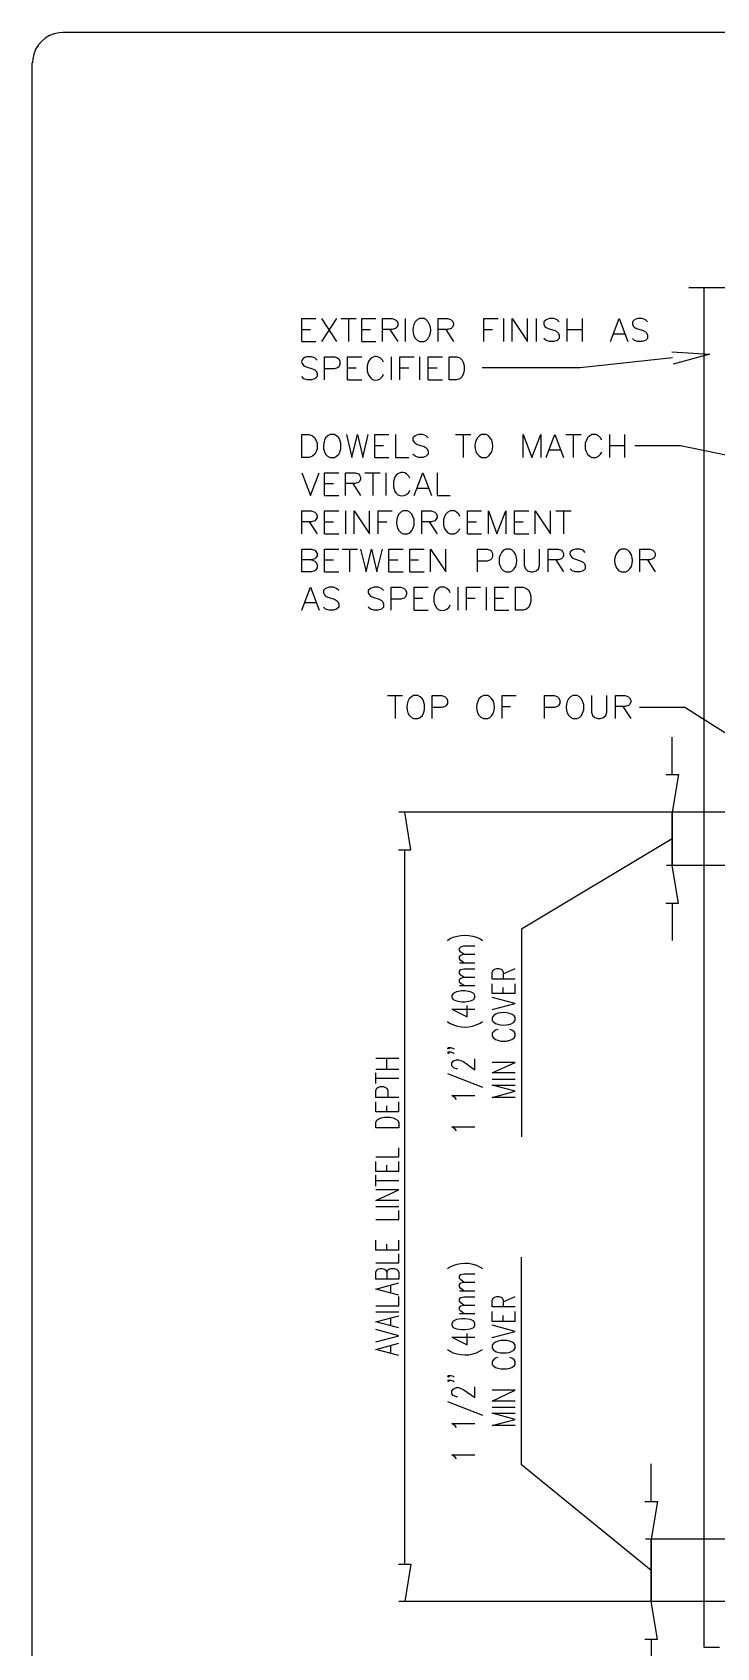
# Model space of a CAD drawing. Header units: millimetres. Extents: x 14 to 201, y 16 to 268.
# Drawn here: x 13.8 to 85, y 99.8 to 267.7 of the extents above; entities that cross this region are included whole.
import ezdxf

# ---------------------------------------------------------------- set-up
doc = ezdxf.new("R2010")
doc.units = ezdxf.units.MM
doc.layers.get('0').update_dxf_attribs({"linetype": 'CONTINUOUS'})

msp = doc.modelspace()

# ---------------------------------------------------------------- linework, layer by layer
at = {"color": 0}
for p, q in [((17.0174, 267.695), (16.6164, 267.674)), ((17.0174, 267.716), (198.121, 267.716)), ((13.8424, 55.4136), (13.8424, 264.541)), ((13.8851, 264.943), (13.8644, 264.541)), ((82.0843, 241.194), (99.949, 241.194)), ((83.6718, 99.8432), (83.6718, 241.194)), ((41.8469, 235.563), (41.8469, 237.956)), ((41.8469, 237.956), (43.3077, 237.956)), ((41.8469, 236.813), (42.7359, 236.813)), ((43.8781, 237.956), (45.4656, 235.563)), ((45.4656, 237.956), (43.8781, 235.563)), ((45.9109, 237.956), (47.4984, 237.956)), ((46.7155, 237.956), (46.7155, 235.563)), ((48.0702, 235.563), (48.0702, 237.956)), ((48.0702, 237.956), (49.5515, 237.956)), ((48.0702, 236.813), (48.9797, 236.813)), ((50.2281, 235.563), (50.2281, 237.956)), ((50.2281, 237.956), (51.2452, 237.956)), ((51.2452, 236.813), (50.2281, 236.813)), ((51.0124, 236.813), (51.8156, 235.563)), ((51.2452, 237.956), (51.5828, 237.829)), ((51.5828, 236.94), (51.2452, 236.813)), ((51.5828, 237.829), (51.7095, 237.722)), ((51.7095, 237.046), (51.5828, 236.94)), ((51.7095, 237.722), (51.8156, 237.49)), ((51.8156, 237.279), (51.7095, 237.046)), ((51.8156, 237.49), (51.8156, 237.279)), ((52.5999, 237.956), (52.5999, 235.563)), ((53.8484, 237.829), (53.636, 237.617)), ((54.0812, 237.956), (53.8484, 237.829)), ((54.5469, 237.956), (54.0812, 237.956)), ((54.7578, 237.829), (54.5469, 237.956)), ((56.0077, 235.563), (56.0077, 237.956)), ((56.0077, 237.956), (57.0234, 237.956)), ((57.0234, 236.813), (56.0077, 236.813)), ((56.811, 236.813), (57.5952, 235.563)), ((57.0234, 237.956), (57.3624, 237.829)), ((57.3624, 236.94), (57.0234, 236.813)), ((57.3624, 237.829), (57.489, 237.722)), ((57.489, 237.046), (57.3624, 236.94)), ((57.489, 237.722), (57.5952, 237.49)), ((57.5952, 237.279), (57.489, 237.046)), ((57.5952, 237.49), (57.5952, 237.279)), ((60.7702, 235.563), (60.7702, 237.956)), ((60.7702, 237.956), (62.2515, 237.956)), ((60.7702, 236.813), (61.6797, 236.813)), ((62.822, 237.956), (62.822, 235.563)), ((63.7124, 235.563), (63.7124, 237.956)), ((63.7124, 237.956), (65.2999, 235.563)), ((65.2999, 235.563), (65.2999, 237.956)), ((66.2093, 237.956), (66.2093, 235.563)), ((67.2469, 237.829), (67.014, 237.617)), ((67.014, 237.617), (67.014, 237.383)), ((67.014, 237.383), (67.1202, 237.151)), ((67.1202, 237.151), (67.2469, 237.046)), ((67.5845, 237.956), (67.2469, 237.829)), ((67.2469, 237.046), (67.4578, 236.94)), ((67.4578, 236.94), (68.1359, 236.707)), ((68.0297, 237.956), (67.5845, 237.956)), ((68.3687, 237.829), (68.0297, 237.956)), ((68.6015, 237.617), (68.3687, 237.829)), ((69.3843, 237.956), (69.3843, 235.563)), ((69.3843, 236.813), (70.9718, 236.813)), ((70.9718, 237.956), (70.9718, 235.563)), ((73.9345, 235.563), (74.8249, 237.956)), ((74.8249, 237.956), (75.7343, 235.563)), ((76.4124, 237.829), (76.2, 237.617)), ((76.2, 237.617), (76.2, 237.383)), ((76.2, 237.383), (76.3062, 237.151)), ((76.3062, 237.151), (76.4124, 237.046)), ((76.75, 237.956), (76.4124, 237.829)), ((76.4124, 237.046), (76.6452, 236.94)), ((76.6452, 236.94), (77.3218, 236.707)), ((77.2156, 237.956), (76.75, 237.956)), ((77.5547, 237.829), (77.2156, 237.956)), ((77.7875, 237.617), (77.5547, 237.829)), ((41.8469, 235.563), (43.3077, 235.563)), ((48.0702, 235.563), (49.5515, 235.563)), ((54.0812, 235.563), (54.5469, 235.563)), ((54.5469, 235.563), (54.7578, 235.692)), ((67.2469, 235.692), (67.014, 235.902)), ((67.5845, 235.563), (67.2469, 235.692)), ((68.0297, 235.563), (67.5845, 235.563)), ((68.3687, 235.692), (68.0297, 235.563)), ((68.1359, 236.707), (68.3687, 236.601)), ((68.3687, 236.601), (68.4749, 236.474)), ((68.6015, 235.902), (68.3687, 235.692)), ((68.4749, 236.474), (68.6015, 236.241)), ((68.6015, 236.241), (68.6015, 235.902)), ((74.2735, 236.368), (75.3953, 236.368)), ((76.4124, 235.692), (76.2, 235.902)), ((76.75, 235.563), (76.4124, 235.692)), ((77.2156, 235.563), (76.75, 235.563)), ((77.5547, 235.692), (77.2156, 235.563)), ((77.3218, 236.707), (77.5547, 236.601)), ((77.5547, 236.601), (77.6609, 236.474)), ((77.7875, 235.902), (77.5547, 235.692)), ((77.6609, 236.474), (77.7875, 236.241)), ((77.7875, 236.241), (77.7875, 235.902)), ((43.2015, 233.871), (42.8625, 233.976)), ((43.4344, 233.638), (43.2015, 233.871)), ((44.2172, 231.606), (44.2172, 233.976)), ((44.2172, 233.976), (45.2328, 233.976)), ((45.2328, 233.976), (45.5718, 233.871)), ((45.5718, 233.871), (45.6985, 233.765)), ((45.6985, 233.765), (45.8047, 233.532)), ((45.8047, 233.532), (45.8047, 233.193)), ((46.6094, 231.606), (46.6094, 233.976)), ((46.6094, 233.976), (48.0702, 233.976)), ((48.7468, 233.426), (48.6406, 233.066)), ((50.2281, 233.638), (49.9953, 233.871)), ((50.3343, 233.426), (50.2281, 233.638)), ((51.139, 233.976), (51.139, 231.606)), ((52.0485, 231.606), (52.0485, 233.976)), ((52.0485, 233.976), (53.5093, 233.976)), ((54.0812, 233.976), (54.0812, 231.606)), ((54.9906, 231.606), (54.9906, 233.976)), ((54.9906, 233.976), (56.472, 233.976)), ((57.15, 231.606), (57.15, 233.976)), ((57.15, 233.976), (57.9328, 233.976)), ((57.9328, 233.976), (58.2718, 233.871)), ((58.2718, 233.871), (58.5047, 233.638)), ((58.5047, 233.638), (58.6109, 233.426)), ((58.6109, 233.426), (58.7375, 233.066)), ((80.3698, 233.871), (70.7595, 232.854)), ((80.3067, 234.505), (84.2437, 234.272)), ((84.2437, 234.272), (80.4333, 233.214)), ((42.0578, 231.712), (41.8469, 231.944)), ((42.0578, 233.066), (42.2906, 232.96)), ((42.3968, 231.606), (42.0578, 231.712)), ((42.2906, 232.96), (42.9687, 232.727)), ((43.2015, 231.712), (42.8625, 231.606)), ((42.9687, 232.727), (43.2015, 232.621)), ((43.2015, 232.621), (43.3077, 232.517)), ((43.4344, 231.944), (43.2015, 231.712)), ((43.3077, 232.517), (43.4344, 232.283)), ((43.4344, 232.283), (43.4344, 231.944)), ((45.2328, 232.727), (44.2172, 232.727)), ((45.5718, 232.854), (45.2328, 232.727)), ((45.6985, 232.96), (45.5718, 232.854)), ((45.8047, 233.193), (45.6985, 232.96)), ((46.6094, 232.854), (47.4984, 232.854)), ((48.6406, 233.066), (48.6406, 232.517)), ((49.9953, 231.712), (50.2281, 231.944)), ((50.2281, 231.944), (50.3343, 232.178)), ((52.0485, 232.854), (52.9594, 232.854)), ((54.9906, 232.854), (55.9015, 232.854)), ((58.2718, 231.712), (57.9328, 231.606)), ((58.5047, 231.944), (58.2718, 231.712)), ((58.6109, 232.178), (58.5047, 231.944)), ((58.7375, 232.517), (58.6109, 232.178)), ((58.7375, 233.066), (58.7375, 232.517)), ((70.7595, 232.854), (60.6005, 232.854)), ((42.8625, 231.606), (42.3968, 231.606)), ((46.6094, 231.606), (48.0702, 231.606)), ((54.9906, 231.606), (56.472, 231.606)), ((57.9328, 231.606), (57.15, 231.606)), ((41.8469, 223.521), (41.8469, 225.911)), ((41.8469, 225.911), (42.6297, 225.911)), ((42.6297, 225.911), (42.9687, 225.785)), ((42.9687, 225.785), (43.2015, 225.574)), ((43.2015, 225.574), (43.3077, 225.341)), ((43.3077, 225.341), (43.4344, 225.002)), ((43.4344, 225.002), (43.4344, 224.43)), ((44.5562, 225.785), (44.3234, 225.574)), ((44.789, 225.911), (44.5562, 225.785)), ((45.2328, 225.911), (44.789, 225.911)), ((45.4656, 225.785), (45.2328, 225.911)), ((45.6985, 225.574), (45.4656, 225.785)), ((45.8047, 225.341), (45.6985, 225.574)), ((45.9109, 225.002), (45.8047, 225.341)), ((45.9109, 224.43), (45.9109, 225.002)), ((46.4827, 225.911), (47.0531, 223.521)), ((47.0531, 223.521), (47.625, 225.911)), ((47.625, 225.911), (48.1969, 223.521)), ((48.1969, 223.521), (48.7468, 225.911)), ((49.4249, 223.521), (49.4249, 225.911)), ((49.4249, 225.911), (50.9062, 225.911)), ((51.5828, 225.911), (51.5828, 223.521)), ((53.636, 225.785), (53.4031, 225.574)), ((53.4031, 225.574), (53.4031, 225.341)), ((53.4031, 225.341), (53.5093, 225.108)), ((53.5093, 225.108), (53.636, 225.002)), ((53.975, 225.911), (53.636, 225.785)), ((53.636, 225.002), (53.8484, 224.875)), ((54.4202, 225.911), (53.975, 225.911)), ((54.7578, 225.785), (54.4202, 225.911)), ((54.9906, 225.574), (54.7578, 225.785)), ((57.828, 225.911), (59.4155, 225.911)), ((58.6109, 225.911), (58.6109, 223.521)), ((60.325, 225.785), (60.0922, 225.574)), ((60.5374, 225.911), (60.325, 225.785)), ((61.003, 225.911), (60.5374, 225.911)), ((61.2345, 225.785), (61.003, 225.911)), ((64.8547, 223.521), (64.8547, 225.911)), ((64.8547, 225.911), (65.7655, 223.521)), ((65.7655, 223.521), (66.675, 225.911)), ((66.675, 225.911), (66.675, 223.521)), ((67.2469, 223.521), (68.1359, 225.911)), ((68.1359, 225.911), (69.0453, 223.521)), ((69.2781, 225.911), (70.8656, 225.911)), ((70.0624, 225.911), (70.0624, 223.521)), ((71.4375, 225.341), (71.3109, 225.002)), ((71.3109, 225.002), (71.3109, 224.43)), ((71.5437, 225.574), (71.4375, 225.341)), ((71.7765, 225.785), (71.5437, 225.574)), ((71.9875, 225.911), (71.7765, 225.785)), ((72.4531, 225.911), (71.9875, 225.911)), ((72.686, 225.785), (72.4531, 225.911)), ((72.8984, 225.574), (72.686, 225.785)), ((73.025, 225.341), (72.8984, 225.574)), ((73.8078, 225.911), (73.8078, 223.521)), ((75.3953, 225.911), (75.3953, 223.521)), ((42.6297, 223.521), (41.8469, 223.521)), ((42.9687, 223.647), (42.6297, 223.521)), ((43.2015, 223.858), (42.9687, 223.647)), ((43.3077, 224.091), (43.2015, 223.858)), ((43.4344, 224.43), (43.3077, 224.091)), ((44.789, 223.521), (45.2328, 223.521)), ((45.2328, 223.521), (45.4656, 223.647)), ((45.4656, 223.647), (45.6985, 223.858)), ((45.6985, 223.858), (45.8047, 224.091)), ((45.8047, 224.091), (45.9109, 224.43)), ((49.4249, 224.769), (50.3343, 224.769)), ((49.4249, 223.521), (50.9062, 223.521)), ((51.5828, 223.521), (52.9594, 223.521)), ((53.636, 223.647), (53.4031, 223.858)), ((53.975, 223.521), (53.636, 223.647)), ((53.8484, 224.875), (54.5469, 224.663)), ((54.4202, 223.521), (53.975, 223.521)), ((54.7578, 223.647), (54.4202, 223.521)), ((54.5469, 224.663), (54.7578, 224.536)), ((54.7578, 224.536), (54.8845, 224.43)), ((54.9906, 223.858), (54.7578, 223.647)), ((54.8845, 224.43), (54.9906, 224.197)), ((54.9906, 224.197), (54.9906, 223.858)), ((60.5374, 223.521), (61.003, 223.521)), ((61.003, 223.521), (61.2345, 223.647)), ((67.5845, 224.324), (68.7077, 224.324)), ((71.3109, 224.43), (71.4375, 224.091)), ((71.4375, 224.091), (71.5437, 223.858)), ((71.5437, 223.858), (71.7765, 223.647)), ((71.7765, 223.647), (71.9875, 223.521)), ((71.9875, 223.521), (72.4531, 223.521)), ((72.4531, 223.521), (72.686, 223.647)), ((72.686, 223.647), (72.8984, 223.858)), ((72.8984, 223.858), (73.025, 224.091)), ((73.8078, 224.769), (75.3953, 224.769)), ((81.1953, 224.747), (76.4536, 224.747)), ((95.4401, 221.805), (81.1953, 224.747)), ((41.8469, 221.933), (42.7359, 219.561)), ((42.7359, 219.561), (43.6453, 221.933)), ((44.2172, 219.561), (44.2172, 221.933)), ((44.2172, 221.933), (45.6985, 221.933)), ((46.3765, 219.561), (46.3765, 221.933)), ((46.3765, 221.933), (47.3922, 221.933)), ((47.3922, 221.933), (47.7312, 221.827)), ((47.7312, 221.827), (47.8374, 221.7)), ((47.8374, 221.7), (47.964, 221.488)), ((48.4078, 221.933), (49.9953, 221.933)), ((49.2125, 221.933), (49.2125, 219.561)), ((50.5672, 221.933), (50.5672, 219.561)), ((52.9594, 221.594), (52.7265, 221.827)), ((53.5093, 219.561), (54.4202, 221.933)), ((54.4202, 221.933), (55.3297, 219.561)), ((55.9015, 221.933), (55.9015, 219.561)), ((44.2172, 220.811), (45.128, 220.811)), ((47.3922, 220.811), (46.3765, 220.811)), ((47.1593, 220.811), (47.964, 219.561)), ((47.7312, 220.916), (47.3922, 220.811)), ((47.8374, 221.022), (47.7312, 220.916)), ((47.964, 221.255), (47.8374, 221.022)), ((47.964, 221.488), (47.964, 221.255)), ((51.478, 221.361), (51.3719, 221.022)), ((51.3719, 221.022), (51.3719, 220.472)), ((53.0655, 221.361), (52.9594, 221.594)), ((52.9594, 219.901), (53.0655, 220.113)), ((53.8484, 220.346), (54.9906, 220.346)), ((44.2172, 219.561), (45.6985, 219.561)), ((52.7265, 219.668), (52.9594, 219.901)), ((55.9015, 219.561), (57.2562, 219.561)), ((41.8469, 215.583), (41.8469, 217.974)), ((41.8469, 217.974), (42.8625, 217.974)), ((42.8625, 216.832), (41.8469, 216.832)), ((42.6297, 216.832), (43.4344, 215.583)), ((42.8625, 217.974), (43.2015, 217.847)), ((43.2015, 216.938), (42.8625, 216.832)), ((43.2015, 217.847), (43.3077, 217.741)), ((43.3077, 217.065), (43.2015, 216.938)), ((43.3077, 217.741), (43.4344, 217.508)), ((43.4344, 217.297), (43.3077, 217.065)), ((43.4344, 217.508), (43.4344, 217.297)), ((44.2172, 215.583), (44.2172, 217.974)), ((44.2172, 217.974), (45.6985, 217.974)), ((44.2172, 216.832), (45.128, 216.832)), ((46.3765, 217.974), (46.3765, 215.583)), ((47.286, 215.583), (47.286, 217.974)), ((47.286, 217.974), (48.8735, 215.583)), ((48.8735, 215.583), (48.8735, 217.974)), ((49.7844, 215.583), (49.7844, 217.974)), ((49.7844, 217.974), (51.2452, 217.974)), ((49.7844, 216.832), (50.6734, 216.832)), ((52.1547, 217.847), (51.9218, 217.636)), ((52.3875, 217.974), (52.1547, 217.847)), ((52.8327, 217.974), (52.3875, 217.974)), ((53.0655, 217.847), (52.8327, 217.974)), ((53.297, 217.636), (53.0655, 217.847)), ((53.4031, 217.404), (53.297, 217.636)), ((53.5093, 217.065), (53.4031, 217.404)), ((53.5093, 216.493), (53.5093, 217.065)), ((54.314, 215.583), (54.314, 217.974)), ((54.314, 217.974), (55.3297, 217.974)), ((55.3297, 216.832), (54.314, 216.832)), ((55.0968, 216.832), (55.9015, 215.583)), ((55.3297, 217.974), (55.6687, 217.847)), ((55.6687, 216.938), (55.3297, 216.832)), ((55.6687, 217.847), (55.7749, 217.741)), ((55.7749, 217.065), (55.6687, 216.938)), ((55.7749, 217.741), (55.9015, 217.508)), ((55.9015, 217.297), (55.7749, 217.065)), ((55.9015, 217.508), (55.9015, 217.297)), ((56.6843, 217.404), (56.5781, 217.065)), ((56.5781, 217.065), (56.5781, 216.493)), ((56.811, 217.636), (56.6843, 217.404)), ((57.0234, 217.847), (56.811, 217.636)), ((57.2562, 217.974), (57.0234, 217.847)), ((57.7219, 217.974), (57.2562, 217.974)), ((57.9328, 217.847), (57.7219, 217.974)), ((58.1656, 217.636), (57.9328, 217.847)), ((58.2718, 217.404), (58.1656, 217.636)), ((59.0765, 215.583), (59.0765, 217.974)), ((59.0765, 217.974), (60.5374, 217.974)), ((59.0765, 216.832), (59.986, 216.832)), ((61.2345, 215.583), (61.2345, 217.974)), ((61.2345, 217.974), (62.1249, 215.583)), ((62.1249, 215.583), (63.0343, 217.974)), ((63.0343, 217.974), (63.0343, 215.583)), ((63.9452, 215.583), (63.9452, 217.974)), ((63.9452, 217.974), (65.4265, 217.974)), ((63.9452, 216.832), (64.8547, 216.832)), ((66.1031, 215.583), (66.1031, 217.974)), ((66.1031, 217.974), (67.6906, 215.583)), ((67.6906, 215.583), (67.6906, 217.974)), ((68.2625, 217.974), (69.85, 217.974)), ((69.0453, 217.974), (69.0453, 215.583)), ((44.2172, 215.583), (45.6985, 215.583)), ((52.3875, 215.583), (52.8327, 215.583)), ((52.8327, 215.583), (53.0655, 215.71)), ((53.0655, 215.71), (53.297, 215.921)), ((53.297, 215.921), (53.4031, 216.154)), ((53.4031, 216.154), (53.5093, 216.493)), ((56.5781, 216.493), (56.6843, 216.154)), ((56.6843, 216.154), (56.811, 215.921)), ((56.811, 215.921), (57.0234, 215.71)), ((57.0234, 215.71), (57.2562, 215.583)), ((57.2562, 215.583), (57.7219, 215.583)), ((57.7219, 215.583), (57.9328, 215.71)), ((57.9328, 215.71), (58.1656, 215.921)), ((58.1656, 215.921), (58.2718, 216.154)), ((59.0765, 215.583), (60.5374, 215.583)), ((63.9452, 215.583), (65.4265, 215.583)), ((41.8469, 211.624), (41.8469, 213.996)), ((41.8469, 213.996), (42.8625, 213.996)), ((42.8625, 213.996), (43.2015, 213.89)), ((43.2015, 213.89), (43.3077, 213.763)), ((43.3077, 213.763), (43.4344, 213.551)), ((43.4344, 213.318), (43.3077, 213.085)), ((43.4344, 213.551), (43.4344, 213.318)), ((44.2172, 211.624), (44.2172, 213.996)), ((44.2172, 213.996), (45.6985, 213.996)), ((46.0375, 213.996), (47.625, 213.996)), ((46.8203, 213.996), (46.8203, 211.624)), ((47.964, 213.996), (48.5345, 211.624)), ((48.5345, 211.624), (49.0859, 213.996)), ((49.0859, 213.996), (49.6577, 211.624)), ((49.6577, 211.624), (50.2281, 213.996)), ((50.9062, 211.624), (50.9062, 213.996)), ((50.9062, 213.996), (52.3875, 213.996)), ((53.0655, 211.624), (53.0655, 213.996)), ((53.0655, 213.996), (54.5469, 213.996)), ((55.2235, 211.624), (55.2235, 213.996)), ((55.2235, 213.996), (56.811, 211.624)), ((56.811, 211.624), (56.811, 213.996)), ((60.0922, 211.624), (60.0922, 213.996)), ((60.0922, 213.996), (61.1078, 213.996)), ((61.1078, 213.996), (61.4468, 213.89)), ((61.4468, 213.89), (61.5735, 213.763)), ((61.5735, 213.763), (61.6797, 213.551)), ((61.6797, 213.551), (61.6797, 213.211)), ((62.822, 213.89), (62.5905, 213.657)), ((63.0343, 213.996), (62.822, 213.89)), ((63.5, 213.996), (63.0343, 213.996)), ((63.7124, 213.89), (63.5, 213.996)), ((64.9609, 213.996), (64.9609, 212.302)), ((66.5484, 212.302), (66.5484, 213.996)), ((67.4578, 211.624), (67.4578, 213.996)), ((67.4578, 213.996), (68.4749, 213.996)), ((68.4749, 213.996), (68.8344, 213.89)), ((68.8344, 213.89), (68.9405, 213.763)), ((68.9405, 213.763), (69.0453, 213.551)), ((69.0453, 213.318), (68.9405, 213.085)), ((69.0453, 213.551), (69.0453, 213.318)), ((71.0985, 213.89), (70.7595, 213.996)), ((71.3109, 213.657), (71.0985, 213.89)), ((74.8249, 213.89), (74.6125, 213.657)), ((75.0577, 213.996), (74.8249, 213.89)), ((75.522, 213.996), (75.0577, 213.996)), ((75.7343, 213.89), (75.522, 213.996)), ((76.9828, 211.624), (76.9828, 213.996)), ((76.9828, 213.996), (77.9999, 213.996)), ((77.9999, 213.996), (78.3375, 213.89)), ((78.3375, 213.89), (78.4655, 213.763)), ((78.4655, 213.763), (78.5703, 213.551)), ((78.5703, 213.318), (78.4655, 213.085)), ((78.5703, 213.551), (78.5703, 213.318)), ((42.8625, 212.874), (41.8469, 212.874)), ((42.8625, 211.624), (41.8469, 211.624)), ((43.2015, 212.979), (42.8625, 212.874)), ((42.8625, 212.874), (43.2015, 212.746)), ((43.2015, 211.73), (42.8625, 211.624)), ((43.3077, 213.085), (43.2015, 212.979)), ((43.2015, 212.746), (43.3077, 212.641)), ((43.3077, 211.836), (43.2015, 211.73)), ((43.3077, 212.641), (43.4344, 212.408)), ((43.4344, 212.069), (43.3077, 211.836)), ((43.4344, 212.408), (43.4344, 212.069)), ((44.2172, 212.874), (45.128, 212.874)), ((44.2172, 211.624), (45.6985, 211.624)), ((50.9062, 212.874), (51.8156, 212.874)), ((50.9062, 211.624), (52.3875, 211.624)), ((53.0655, 212.874), (53.975, 212.874)), ((53.0655, 211.624), (54.5469, 211.624)), ((61.1078, 212.746), (60.0922, 212.746)), ((61.4468, 212.874), (61.1078, 212.746)), ((61.5735, 212.979), (61.4468, 212.874)), ((61.6797, 213.211), (61.5735, 212.979)), ((63.0343, 211.624), (63.5, 211.624)), ((63.5, 211.624), (63.7124, 211.73)), ((64.9609, 212.302), (65.0875, 211.963)), ((65.0875, 211.963), (65.2999, 211.73)), ((65.2999, 211.73), (65.6594, 211.624)), ((65.6594, 211.624), (65.8703, 211.624)), ((65.8703, 211.624), (66.2093, 211.73)), ((66.2093, 211.73), (66.4422, 211.963)), ((66.4422, 211.963), (66.5484, 212.302)), ((68.4749, 212.874), (67.4578, 212.874)), ((68.2625, 212.874), (69.0453, 211.624)), ((68.8344, 212.979), (68.4749, 212.874)), ((68.9405, 213.085), (68.8344, 212.979)), ((69.9562, 211.73), (69.7234, 211.963)), ((69.9562, 213.085), (70.189, 212.979)), ((70.2952, 211.624), (69.9562, 211.73)), ((70.189, 212.979), (70.8656, 212.746)), ((70.7595, 211.624), (70.2952, 211.624)), ((71.0985, 211.73), (70.7595, 211.624)), ((70.8656, 212.746), (71.0985, 212.641)), ((71.0985, 212.641), (71.2047, 212.535)), ((71.3109, 211.963), (71.0985, 211.73)), ((71.2047, 212.535), (71.3109, 212.302)), ((71.3109, 212.302), (71.3109, 211.963)), ((75.0577, 211.624), (75.522, 211.624)), ((75.522, 211.624), (75.7343, 211.73)), ((77.9999, 212.874), (76.9828, 212.874)), ((77.7875, 212.874), (78.5703, 211.624)), ((78.3375, 212.979), (77.9999, 212.874)), ((78.4655, 213.085), (78.3375, 212.979)), ((41.8469, 207.646), (42.7359, 210.036)), ((42.7359, 210.036), (43.6453, 207.646)), ((44.3234, 209.91), (44.111, 209.699)), ((44.6828, 210.036), (44.3234, 209.91)), ((45.128, 210.036), (44.6828, 210.036)), ((45.4656, 209.91), (45.128, 210.036)), ((45.6985, 209.699), (45.4656, 209.91)), ((48.9797, 209.91), (48.7468, 209.699)), ((49.3187, 210.036), (48.9797, 209.91)), ((49.7844, 210.036), (49.3187, 210.036)), ((50.122, 209.91), (49.7844, 210.036)), ((50.3343, 209.699), (50.122, 209.91)), ((51.139, 207.646), (51.139, 210.036)), ((51.139, 210.036), (52.1547, 210.036)), ((52.1547, 210.036), (52.4937, 209.91)), ((52.4937, 209.91), (52.5999, 209.804)), ((53.5093, 207.646), (53.5093, 210.036)), ((53.5093, 210.036), (54.9906, 210.036)), ((56.0077, 209.91), (55.7749, 209.699)), ((56.2405, 210.036), (56.0077, 209.91)), ((56.6843, 210.036), (56.2405, 210.036)), ((56.9172, 209.91), (56.6843, 210.036)), ((57.15, 209.699), (56.9172, 209.91)), ((58.0595, 210.036), (58.0595, 207.646)), ((58.9499, 207.646), (58.9499, 210.036)), ((58.9499, 210.036), (60.4312, 210.036)), ((61.003, 210.036), (61.003, 207.646)), ((61.9125, 207.646), (61.9125, 210.036)), ((61.9125, 210.036), (63.3734, 210.036)), ((64.0719, 207.646), (64.0719, 210.036)), ((64.0719, 210.036), (64.8547, 210.036)), ((64.8547, 210.036), (65.1937, 209.91)), ((65.1937, 209.91), (65.4265, 209.699)), ((42.1845, 208.449), (43.3077, 208.449)), ((44.111, 209.699), (44.111, 209.466)), ((44.111, 209.466), (44.2172, 209.233)), ((44.2172, 209.233), (44.3234, 209.127)), ((44.3234, 209.127), (44.5562, 209)), ((44.5562, 209), (45.2328, 208.788)), ((45.2328, 208.788), (45.4656, 208.661)), ((45.4656, 208.661), (45.5718, 208.555)), ((45.5718, 208.555), (45.6985, 208.322)), ((45.6985, 208.322), (45.6985, 207.983)), ((48.7468, 209.699), (48.7468, 209.466)), ((48.7468, 209.466), (48.8735, 209.233)), ((48.8735, 209.233), (48.9797, 209.127)), ((48.9797, 209.127), (49.2125, 209)), ((49.2125, 209), (49.8905, 208.788)), ((49.8905, 208.788), (50.122, 208.661)), ((50.122, 208.661), (50.2281, 208.555)), ((50.2281, 208.555), (50.3343, 208.322)), ((50.3343, 208.322), (50.3343, 207.983)), ((52.1547, 208.788), (51.139, 208.788)), ((52.4937, 208.894), (52.1547, 208.788)), ((52.5999, 209), (52.4937, 208.894)), ((52.5999, 209.804), (52.7265, 209.571)), ((52.7265, 209.233), (52.5999, 209)), ((52.7265, 209.571), (52.7265, 209.233)), ((53.5093, 208.894), (54.4202, 208.894)), ((55.6687, 209.466), (55.5625, 209.127)), ((55.5625, 209.127), (55.5625, 208.555)), ((55.7749, 209.699), (55.6687, 209.466)), ((57.2562, 209.466), (57.15, 209.699)), ((57.15, 207.983), (57.2562, 208.216)), ((58.9499, 208.894), (59.8593, 208.894)), ((61.9125, 208.894), (62.822, 208.894)), ((65.4265, 209.699), (65.5327, 209.466)), ((65.5327, 208.216), (65.4265, 207.983)), ((65.5327, 209.466), (65.6594, 209.127)), ((65.6594, 208.555), (65.5327, 208.216)), ((65.6594, 209.127), (65.6594, 208.555)), ((44.3234, 207.75), (44.111, 207.983)), ((44.6828, 207.646), (44.3234, 207.75)), ((45.128, 207.646), (44.6828, 207.646)), ((45.4656, 207.75), (45.128, 207.646)), ((45.6985, 207.983), (45.4656, 207.75)), ((48.9797, 207.75), (48.7468, 207.983)), ((49.3187, 207.646), (48.9797, 207.75)), ((49.7844, 207.646), (49.3187, 207.646)), ((50.122, 207.75), (49.7844, 207.646)), ((50.3343, 207.983), (50.122, 207.75)), ((53.5093, 207.646), (54.9906, 207.646)), ((56.9172, 207.75), (57.15, 207.983)), ((61.9125, 207.646), (63.3734, 207.646)), ((64.8547, 207.646), (64.0719, 207.646)), ((65.1937, 207.75), (64.8547, 207.646)), ((65.4265, 207.983), (65.1937, 207.75)), ((50.7365, 198.777), (52.324, 198.777)), ((51.5415, 198.777), (51.5415, 196.384)), ((53.2335, 198.65), (53.0006, 198.438)), ((53.4666, 198.777), (53.2335, 198.65)), ((53.9115, 198.777), (53.4666, 198.777)), ((54.1443, 198.65), (53.9115, 198.777)), ((54.3775, 198.438), (54.1443, 198.65)), ((54.4834, 198.205), (54.3775, 198.438)), ((54.5881, 197.866), (54.4834, 198.205)), ((55.3932, 196.384), (55.3932, 198.777)), ((55.3932, 198.777), (56.4085, 198.777)), ((56.4085, 198.777), (56.7475, 198.65)), ((56.7475, 198.65), (56.8537, 198.544)), ((56.8537, 198.544), (56.9807, 198.311)), ((56.9807, 198.311), (56.9807, 197.972)), ((60.4943, 198.65), (60.2615, 198.438)), ((60.7275, 198.777), (60.4943, 198.65)), ((61.171, 198.777), (60.7275, 198.777)), ((61.4041, 198.65), (61.171, 198.777)), ((62.654, 196.384), (62.654, 198.777)), ((62.654, 198.777), (64.1131, 198.777)), ((67.0775, 196.384), (67.0775, 198.777)), ((67.0775, 198.777), (68.0932, 198.777)), ((68.0932, 198.777), (68.4318, 198.65)), ((68.4318, 198.65), (68.538, 198.544)), ((68.538, 198.544), (68.665, 198.311)), ((68.665, 198.311), (68.665, 197.972)), ((69.7865, 198.65), (69.5537, 198.438)), ((70.0193, 198.777), (69.7865, 198.65)), ((70.4631, 198.777), (70.0193, 198.777)), ((70.696, 198.65), (70.4631, 198.777)), ((70.9291, 198.438), (70.696, 198.65)), ((71.035, 198.205), (70.9291, 198.438)), ((71.1412, 197.866), (71.035, 198.205)), ((71.9459, 198.777), (71.9459, 197.062)), ((73.5334, 197.062), (73.5334, 198.777)), ((74.4432, 196.384), (74.4432, 198.777)), ((74.4432, 198.777), (75.4585, 198.777)), ((75.4585, 198.777), (75.7975, 198.65)), ((75.7975, 198.65), (75.9037, 198.544)), ((75.9037, 198.544), (76.0307, 198.311)), ((76.0307, 198.311), (76.0307, 198.098)), ((53.9115, 196.384), (54.1443, 196.511)), ((54.1443, 196.511), (54.3775, 196.723)), ((54.3775, 196.723), (54.4834, 196.956)), ((54.4834, 196.956), (54.5881, 197.295)), ((54.5881, 197.295), (54.5881, 197.866)), ((56.4085, 197.528), (55.3932, 197.528)), ((56.7475, 197.633), (56.4085, 197.528)), ((56.8537, 197.759), (56.7475, 197.633)), ((56.9807, 197.972), (56.8537, 197.759)), ((61.171, 196.384), (61.4041, 196.511)), ((62.654, 197.633), (63.5427, 197.633)), ((68.0932, 197.528), (67.0775, 197.528)), ((68.4318, 197.633), (68.0932, 197.528)), ((68.538, 197.759), (68.4318, 197.633)), ((68.665, 197.972), (68.538, 197.759)), ((70.4631, 196.384), (70.696, 196.511)), ((70.696, 196.511), (70.9291, 196.723)), ((70.9291, 196.723), (71.035, 196.956)), ((71.035, 196.956), (71.1412, 197.295)), ((71.1412, 197.295), (71.1412, 197.866)), ((71.9459, 197.062), (72.0506, 196.723)), ((72.0506, 196.723), (72.2835, 196.511)), ((72.2835, 196.511), (72.6225, 196.384)), ((72.8557, 196.384), (73.1943, 196.511)), ((73.1943, 196.511), (73.4275, 196.723)), ((73.4275, 196.723), (73.5334, 197.062)), ((75.4585, 197.633), (74.4432, 197.633)), ((75.2256, 197.633), (76.0307, 196.384)), ((75.7975, 197.759), (75.4585, 197.633)), ((75.9037, 197.866), (75.7975, 197.759)), ((76.0307, 198.098), (75.9037, 197.866)), ((81.661, 197.548), (76.9415, 197.548)), ((95.1865, 188.933), (81.661, 197.548)), ((53.4666, 196.384), (53.9115, 196.384)), ((60.7275, 196.384), (61.171, 196.384)), ((70.0193, 196.384), (70.4631, 196.384)), ((72.6225, 196.384), (72.8557, 196.384)), ((80.3271, 190.563), (80.3271, 194.458)), ((79.6713, 190.563), (80.9833, 190.563)), ((80.9833, 190.563), (80.3271, 186.647)), ((84.6667, 186.647), (51.9423, 186.647)), ((53.1922, 182.753), (52.5568, 186.647)), ((93.0067, 186.647), (79.7348, 186.647)), ((80.3271, 181.122), (80.3271, 186.647)), ((80.3271, 186.647), (80.3271, 181.122)), ((80.3271, 183.896), (64.6645, 174.498)), ((51.901, 182.753), (53.1922, 182.753)), ((52.5568, 108.5), (52.5568, 182.753)), ((105.707, 181.124), (79.7348, 181.124)), ((80.9833, 177.207), (80.3271, 181.124)), ((79.6713, 177.207), (80.9833, 177.207)), ((80.3271, 177.207), (80.3271, 173.313)), ((57.0011, 173.313), (57.2135, 173.483)), ((60.3885, 173.483), (60.6213, 173.313)), ((64.6645, 174.498), (64.6645, 152.908)), ((58.251, 172.529), (58.3572, 172.678)), ((58.251, 172.275), (58.251, 172.529)), ((58.3572, 172.128), (58.251, 172.275)), ((58.251, 171.64), (58.3572, 171.81)), ((58.251, 171.407), (58.251, 171.64)), ((58.3572, 171.26), (58.251, 171.407)), ((58.3572, 172.678), (58.6948, 172.762)), ((58.6948, 171.895), (58.3572, 172.128)), ((58.3572, 171.81), (58.6948, 171.895)), ((58.6948, 171.005), (58.3572, 171.26)), ((58.6948, 172.762), (59.8385, 172.762)), ((58.6948, 171.895), (59.8385, 171.895)), ((58.251, 171.005), (59.8385, 171.005)), ((58.251, 170.138), (58.3572, 170.308)), ((58.251, 169.905), (58.251, 170.138)), ((58.3572, 169.736), (58.251, 169.905)), ((58.3572, 170.308), (58.6948, 170.371)), ((58.6948, 169.503), (58.3572, 169.736)), ((58.6948, 170.371), (59.8385, 170.371)), ((61.637, 170.032), (61.7636, 170.265)), ((61.637, 169.313), (61.637, 170.032)), ((61.7636, 170.265), (61.8698, 170.349)), ((61.8698, 170.349), (62.1026, 170.412)), ((62.1026, 170.412), (62.3355, 170.412)), ((62.3355, 170.412), (62.5479, 170.349)), ((62.5479, 170.349), (62.6745, 170.265)), ((62.6745, 170.265), (62.7807, 170.032)), ((62.7807, 169.863), (64.0292, 170.412)), ((62.7807, 170.032), (62.7807, 169.313)), ((57.912, 167.999), (57.573, 167.83)), ((58.462, 168.085), (57.912, 167.999)), ((58.251, 169.27), (58.3572, 169.417)), ((58.251, 169.037), (58.251, 169.27)), ((58.3572, 168.868), (58.251, 169.037)), ((58.251, 168.635), (59.8385, 168.635)), ((58.3572, 169.417), (58.6948, 169.503)), ((58.6948, 168.635), (58.3572, 168.868)), ((58.801, 168.085), (58.462, 168.085)), ((58.6948, 169.503), (59.8385, 169.503)), ((59.3729, 167.999), (58.801, 168.085)), ((59.7119, 167.83), (59.3729, 167.999)), ((64.0292, 169.313), (61.637, 169.313)), ((61.637, 167.809), (61.637, 168.825)), ((62.7807, 167.809), (62.7807, 168.444)), ((64.0292, 167.809), (64.0292, 168.825)), ((57.573, 167.83), (57.4463, 167.597)), ((57.4463, 167.597), (57.4463, 167.45)), ((57.4463, 167.45), (57.573, 167.196)), ((57.573, 167.196), (57.912, 167.047)), ((57.912, 167.047), (58.462, 166.963)), ((58.462, 166.963), (58.801, 166.963)), ((58.801, 166.963), (59.3729, 167.047)), ((59.0338, 165.376), (59.0338, 166.561)), ((59.3729, 167.047), (59.7119, 167.196)), ((59.8385, 167.597), (59.7119, 167.83)), ((59.7119, 167.196), (59.8385, 167.45)), ((59.8385, 167.45), (59.8385, 167.597)), ((64.0292, 167.809), (61.637, 167.809)), ((64.0292, 166.771), (61.637, 167.407)), ((61.637, 166.138), (64.0292, 166.771)), ((57.0011, 164.91), (57.2135, 164.74)), ((57.4463, 166.179), (59.0338, 165.376)), ((57.4463, 166.179), (59.8385, 166.179)), ((60.3885, 164.74), (60.6213, 164.91)), ((61.7636, 165.503), (61.637, 165.333)), ((61.637, 165.333), (61.637, 165.016)), ((61.637, 165.016), (61.7636, 164.867)), ((61.7636, 164.867), (61.976, 164.697)), ((64.0292, 165.333), (63.923, 165.503)), ((64.0292, 165.016), (64.0292, 165.333)), ((61.7636, 163.829), (61.637, 163.682)), ((61.637, 163.682), (61.637, 163.364)), ((61.637, 163.364), (61.7636, 163.196)), ((61.976, 163.999), (61.7636, 163.829)), ((61.7636, 163.196), (61.976, 163.047)), ((62.2088, 164.062), (61.976, 163.999)), ((61.976, 163.047), (62.2088, 162.963)), ((62.2088, 162.963), (62.5479, 162.877)), ((62.5479, 162.877), (63.1197, 162.877)), ((63.1197, 162.877), (63.4573, 162.963)), ((63.6901, 163.999), (63.4573, 164.062)), ((63.4573, 162.963), (63.6901, 163.047)), ((63.923, 163.829), (63.6901, 163.999)), ((63.6901, 163.047), (63.923, 163.196)), ((64.0292, 163.682), (63.923, 163.829)), ((63.923, 163.196), (64.0292, 163.364)), ((64.0292, 163.364), (64.0292, 163.682)), ((57.0011, 162.115), (57.1073, 162.201)), ((57.1073, 162.052), (57.0011, 162.115)), ((57.0011, 161.649), (57.1073, 161.735)), ((57.1073, 161.565), (57.0011, 161.649)), ((57.1073, 162.201), (57.2135, 162.115)), ((57.1073, 162.201), (57.3401, 162.201)), ((57.2135, 162.115), (57.1073, 162.052)), ((57.1073, 161.735), (57.2135, 161.649)), ((57.1073, 161.735), (57.3401, 161.735)), ((57.2135, 161.649), (57.1073, 161.565)), ((57.3401, 162.201), (57.573, 162.115)), ((57.3401, 161.735), (57.573, 161.649)), ((57.573, 162.115), (57.6792, 162.052)), ((57.573, 161.649), (57.6792, 161.565)), ((49.5293, 161.079), (51.9218, 161.079)), ((49.5293, 159.957), (51.9218, 159.957)), ((49.5293, 158.454), (49.5293, 159.555)), ((50.6734, 159.957), (50.6734, 161.079)), ((57.0011, 159.512), (60.6213, 158.072)), ((57.4463, 160.613), (57.573, 160.783)), ((57.4463, 160.295), (57.4463, 160.613)), ((57.573, 160.147), (57.4463, 160.295)), ((57.573, 160.783), (57.6792, 160.846)), ((57.6792, 160.062), (57.573, 160.147)), ((57.6792, 160.846), (57.912, 160.93)), ((57.912, 159.978), (57.6792, 160.062)), ((57.912, 160.93), (58.1244, 160.93)), ((58.0182, 159.978), (57.912, 159.978)), ((58.1244, 160.93), (58.3572, 160.846)), ((58.3572, 160.846), (58.6948, 160.697)), ((58.6948, 160.697), (59.8385, 159.892)), ((59.8385, 159.892), (59.8385, 161.016)), ((61.637, 159.555), (64.0292, 160.654)), ((64.0292, 160.654), (61.637, 160.654)), ((64.0292, 159.555), (61.637, 159.555)), ((49.5293, 159.004), (51.9218, 159.004)), ((49.5293, 157.734), (49.6355, 157.967)), ((49.6355, 157.967), (49.7625, 158.051)), ((49.7625, 158.051), (49.9745, 158.137)), ((49.9745, 158.137), (50.3343, 158.137)), ((50.3343, 158.137), (50.5464, 158.051)), ((50.5464, 158.051), (50.6734, 157.967)), ((50.6734, 157.967), (50.7792, 157.734)), ((61.637, 158.919), (64.0292, 158.919)), ((64.0292, 157.649), (61.637, 158.284)), ((61.637, 158.284), (64.0292, 158.284)), ((49.5293, 157.014), (49.5293, 157.734)), ((51.9218, 157.014), (49.5293, 157.014)), ((49.5293, 155.512), (49.5293, 156.549)), ((50.6734, 155.512), (50.6734, 156.147)), ((50.7792, 157.734), (50.7792, 157.014)), ((51.9218, 155.512), (51.9218, 156.549)), ((57.7854, 156.972), (57.4463, 157.205)), ((57.4463, 157.205), (59.8385, 157.205)), ((57.912, 156.803), (57.7854, 156.972)), ((61.637, 157.014), (64.0292, 157.649)), ((64.0292, 157.014), (61.637, 157.014)), ((51.9218, 155.512), (49.5293, 155.512)), ((49.5293, 154.41), (49.6355, 154.643)), ((49.6355, 154.643), (49.8683, 154.792)), ((49.8683, 154.792), (50.1015, 154.876)), ((50.1015, 154.876), (50.4402, 154.962)), ((50.4402, 154.962), (51.0124, 154.962)), ((51.0124, 154.962), (51.35, 154.876)), ((51.35, 154.876), (51.562, 154.792)), ((51.562, 154.792), (51.7948, 154.643)), ((51.7948, 154.643), (51.9218, 154.41)), ((49.5293, 153.839), (49.5293, 154.41)), ((51.9218, 153.839), (49.5293, 153.839)), ((51.9218, 154.41), (51.9218, 153.839)), ((57.7854, 153.712), (57.4463, 153.945)), ((57.4463, 153.945), (59.8385, 153.945)), ((57.912, 153.542), (57.7854, 153.712)), ((51.9218, 150.833), (51.9218, 151.787)), ((49.5293, 150.833), (51.9218, 150.833)), ((49.5293, 149.331), (49.5293, 150.347)), ((50.6734, 149.331), (50.6734, 149.967)), ((51.9218, 149.331), (51.9218, 150.347)), ((51.9218, 149.331), (49.5293, 149.331)), ((49.5293, 147.807), (49.5293, 148.929)), ((49.5293, 148.379), (51.9218, 148.379)), ((49.5293, 146.304), (51.9218, 147.425)), ((51.9218, 147.425), (49.5293, 147.425)), ((51.9218, 146.304), (49.5293, 146.304)), ((49.5293, 145.67), (51.9218, 145.67)), ((51.9218, 144.314), (51.9218, 145.267)), ((49.5293, 144.314), (51.9218, 144.314)), ((49.5293, 141.139), (49.5293, 142.176)), ((51.9218, 141.139), (49.5293, 141.139)), ((50.6734, 141.139), (50.6734, 141.774)), ((51.9218, 141.139), (51.9218, 142.176)), ((49.5293, 139.806), (51.9218, 139.806)), ((51.9218, 139.806), (51.9218, 140.758)), ((57.0011, 139.234), (57.2135, 139.383)), ((60.3885, 139.383), (60.6213, 139.234)), ((64.6645, 118.83), (64.6645, 140.419)), ((49.5293, 138.854), (49.6355, 139.087)), ((49.5293, 138.133), (49.5293, 138.854)), ((51.9218, 138.133), (49.5293, 138.133)), ((49.5293, 137.097), (51.9218, 137.732)), ((49.6355, 139.087), (49.7625, 139.171)), ((49.7625, 139.171), (49.9745, 139.234)), ((49.9745, 139.234), (50.2073, 139.234)), ((50.2073, 139.234), (50.4402, 139.171)), ((50.4402, 139.171), (50.5464, 139.087)), ((50.5464, 139.087), (50.6734, 138.854)), ((50.6734, 138.854), (50.7792, 139.087)), ((50.6734, 138.854), (50.6734, 138.133)), ((50.7792, 139.087), (50.884, 139.171)), ((50.884, 139.171), (51.1168, 139.234)), ((51.1168, 139.234), (51.4558, 139.234)), ((51.4558, 139.234), (51.689, 139.171)), ((51.689, 139.171), (51.7948, 139.087)), ((51.7948, 139.087), (51.9218, 138.854)), ((51.9218, 138.854), (51.9218, 138.133)), ((58.251, 138.429), (58.3572, 138.599)), ((58.251, 138.196), (58.251, 138.429)), ((58.3572, 138.049), (58.251, 138.196)), ((58.251, 137.563), (58.3572, 137.732)), ((58.3572, 138.599), (58.6948, 138.684)), ((58.6948, 137.796), (58.3572, 138.049)), ((58.3572, 137.732), (58.6948, 137.796)), ((58.6948, 138.684), (59.8385, 138.684)), ((58.6948, 137.796), (59.8385, 137.796)), ((51.9218, 136.462), (49.5293, 137.097)), ((51.1168, 136.694), (51.1168, 137.499)), ((51.9218, 135.36), (51.9218, 136.313)), ((58.251, 137.33), (58.251, 137.563)), ((58.3572, 137.16), (58.251, 137.33)), ((58.251, 136.928), (59.8385, 136.928)), ((58.251, 136.059), (58.3572, 136.208)), ((58.251, 135.826), (58.251, 136.059)), ((58.6948, 136.928), (58.3572, 137.16)), ((58.3572, 136.208), (58.6948, 136.292)), ((58.6948, 136.292), (59.8385, 136.292)), ((61.637, 135.932), (61.7636, 136.186)), ((61.7636, 136.186), (61.8698, 136.249)), ((61.8698, 136.249), (62.1026, 136.335)), ((62.1026, 136.335), (62.3355, 136.335)), ((62.3355, 136.335), (62.5479, 136.249)), ((62.5479, 136.249), (62.6745, 136.186)), ((62.6745, 136.186), (62.7807, 135.932)), ((62.7807, 135.783), (64.0292, 136.335)), ((49.5293, 135.36), (51.9218, 135.36)), ((49.5293, 134.725), (51.9218, 134.725)), ((49.5293, 133.689), (51.9218, 134.324)), ((58.3572, 135.657), (58.251, 135.826)), ((58.251, 135.191), (58.3572, 135.34)), ((58.251, 134.938), (58.251, 135.191)), ((58.3572, 134.789), (58.251, 134.938)), ((58.251, 134.557), (59.8385, 134.557)), ((58.6948, 135.424), (58.3572, 135.657)), ((58.3572, 135.34), (58.6948, 135.424)), ((58.6948, 134.557), (58.3572, 134.789)), ((58.6948, 135.424), (59.8385, 135.424)), ((61.637, 135.234), (61.637, 135.932)), ((64.0292, 135.234), (61.637, 135.234)), ((61.637, 133.71), (61.637, 134.747)), ((62.7807, 135.932), (62.7807, 135.234)), ((62.7807, 133.71), (62.7807, 134.345)), ((64.0292, 133.71), (64.0292, 134.747)), ((51.9218, 133.054), (49.5293, 133.689)), ((51.9218, 132.249), (49.5293, 132.884)), ((51.1168, 133.287), (51.1168, 134.092)), ((57.573, 133.753), (57.4463, 133.519)), ((57.4463, 133.519), (57.4463, 133.35)), ((57.4463, 133.35), (57.573, 133.117)), ((57.912, 133.922), (57.573, 133.753)), ((57.573, 133.117), (57.912, 132.97)), ((58.462, 133.985), (57.912, 133.922)), ((57.912, 132.97), (58.462, 132.884)), ((58.801, 133.985), (58.462, 133.985)), ((58.462, 132.884), (58.801, 132.884)), ((59.3729, 133.922), (58.801, 133.985)), ((58.801, 132.884), (59.3729, 132.97)), ((59.7119, 133.753), (59.3729, 133.922)), ((59.3729, 132.97), (59.7119, 133.117)), ((59.8385, 133.519), (59.7119, 133.753)), ((59.7119, 133.117), (59.8385, 133.35)), ((59.8385, 133.35), (59.8385, 133.519)), ((64.0292, 133.71), (61.637, 133.71)), ((64.0292, 132.694), (61.637, 133.329)), ((61.637, 132.059), (64.0292, 132.694)), ((49.5293, 131.614), (51.9218, 132.249)), ((49.5293, 130.831), (51.9218, 131.466)), ((51.1168, 130.429), (51.1168, 131.233)), ((57.4463, 132.079), (59.0338, 131.297)), ((57.4463, 132.079), (59.8385, 132.079)), ((59.0338, 131.297), (59.0338, 132.482)), ((61.7636, 131.423), (61.637, 131.254)), ((61.637, 131.254), (61.637, 130.937)), ((64.0292, 131.254), (63.923, 131.423)), ((64.0292, 130.937), (64.0292, 131.254)), ((51.9218, 130.196), (49.5293, 130.831)), ((57.0011, 130.81), (57.2135, 130.661)), ((60.3885, 130.661), (60.6213, 130.81)), ((61.637, 130.937), (61.7636, 130.788)), ((61.7636, 129.752), (61.637, 129.582)), ((61.637, 129.582), (61.637, 129.266)), ((61.7636, 130.788), (61.976, 130.62)), ((61.976, 129.899), (61.7636, 129.752)), ((62.2088, 129.985), (61.976, 129.899)), ((63.6901, 129.899), (63.4573, 129.985)), ((63.923, 129.752), (63.6901, 129.899)), ((64.0292, 129.582), (63.923, 129.752)), ((64.0292, 129.266), (64.0292, 129.582)), ((57.0011, 128.038), (57.1073, 128.122)), ((57.1073, 127.952), (57.0011, 128.038)), ((57.0011, 127.572), (57.1073, 127.635)), ((57.1073, 128.122), (57.2135, 128.038)), ((57.1073, 128.122), (57.3401, 128.122)), ((57.2135, 128.038), (57.1073, 127.952)), ((57.1073, 127.635), (57.2135, 127.572)), ((57.1073, 127.635), (57.3401, 127.635)), ((57.3401, 128.122), (57.573, 128.038)), ((57.3401, 127.635), (57.573, 127.572)), ((57.573, 128.038), (57.6792, 127.952)), ((61.637, 129.266), (61.7636, 129.117)), ((61.7636, 129.117), (61.976, 128.947)), ((61.976, 128.947), (62.2088, 128.884)), ((62.2088, 128.884), (62.5479, 128.8)), ((62.5479, 128.8), (63.1197, 128.8)), ((63.1197, 128.8), (63.4573, 128.884)), ((63.4573, 128.884), (63.6901, 128.947)), ((63.6901, 128.947), (63.923, 129.117)), ((63.923, 129.117), (64.0292, 129.266)), ((57.1073, 127.486), (57.0011, 127.572)), ((57.2135, 127.572), (57.1073, 127.486)), ((57.4463, 126.534), (57.573, 126.683)), ((57.4463, 126.217), (57.4463, 126.534)), ((57.573, 126.048), (57.4463, 126.217)), ((57.573, 127.572), (57.6792, 127.486)), ((57.573, 126.683), (57.6792, 126.767)), ((57.6792, 125.984), (57.573, 126.048)), ((57.6792, 126.767), (57.912, 126.851)), ((57.912, 125.899), (57.6792, 125.984)), ((57.912, 126.851), (58.1244, 126.851)), ((58.1244, 126.851), (58.3572, 126.767)), ((58.3572, 126.767), (58.6948, 126.62)), ((58.6948, 126.62), (59.8385, 125.815)), ((59.8385, 125.815), (59.8385, 126.937)), ((61.637, 125.455), (64.0292, 126.577)), ((64.0292, 126.577), (61.637, 126.577)), ((57.0011, 125.413), (60.6213, 123.994)), ((58.0182, 125.899), (57.912, 125.899)), ((64.0292, 125.455), (61.637, 125.455)), ((61.637, 124.82), (64.0292, 124.82)), ((57.7854, 122.873), (57.4463, 123.126)), ((57.4463, 123.126), (59.8385, 123.126)), ((57.912, 122.724), (57.7854, 122.873)), ((64.0292, 123.549), (61.637, 124.185)), ((61.637, 124.185), (64.0292, 124.185)), ((61.637, 122.916), (64.0292, 123.549)), ((64.0292, 122.916), (61.637, 122.916)), ((57.7854, 119.634), (57.4463, 119.867)), ((57.4463, 119.867), (59.8385, 119.867)), ((57.912, 119.465), (57.7854, 119.634)), ((78.1678, 107.844), (64.6645, 118.83)), ((78.1678, 114.999), (78.1678, 118.914)), ((77.512, 114.999), (78.825, 114.999)), ((78.825, 114.999), (78.1678, 111.104)), ((104.818, 111.104), (77.5751, 111.104)), ((78.1678, 104.606), (78.1678, 111.104)), ((78.1678, 111.104), (78.1678, 104.606)), ((51.901, 108.5), (53.1922, 108.5)), ((53.1922, 108.5), (52.5568, 104.606)), ((93.0067, 104.606), (51.9423, 104.606)), ((84.6667, 104.606), (77.5751, 104.606)), ((78.825, 100.711), (78.1678, 104.606)), ((77.512, 100.711), (78.825, 100.711)), ((78.1678, 100.711), (78.1678, 96.7948)), ((85.2593, 99.8432), (83.6718, 99.8432))]:
    msp.add_line(p, q, dxfattribs=at)
for points in [[(16.6164, 267.674), (15.2342, 267.509), (14.0395, 266.331), (13.8851, 264.943)], [(53.636, 237.617), (53.1936, 236.998), (53.3164, 235.854), (54.0812, 235.563)], [(54.7578, 235.692), (55.4083, 236.168), (55.4083, 237.352), (54.7578, 237.829)], [(42.8625, 233.976), (42.219, 234.078), (41.4348, 233.762), (42.0578, 233.066)], [(49.9953, 233.871), (49.4894, 234.196), (48.9783, 233.943), (48.7468, 233.426)], [(48.6406, 232.517), (48.7606, 231.858), (49.3007, 231.289), (49.9953, 231.712)], [(44.3234, 225.574), (43.9374, 224.937), (43.9967, 223.806), (44.789, 223.521)], [(60.0922, 225.574), (59.6664, 224.914), (59.7655, 223.866), (60.5374, 223.521)], [(61.2345, 223.647), (61.8603, 224.117), (61.8603, 225.315), (61.2345, 225.785)], [(52.7265, 221.827), (52.2538, 222.134), (51.6283, 221.899), (51.478, 221.361)], [(51.3719, 220.472), (51.4696, 219.772), (52.0442, 219.275), (52.7265, 219.668)], [(51.9218, 217.636), (51.5359, 217), (51.5952, 215.868), (52.3875, 215.583)], [(62.5905, 213.657), (62.1467, 212.973), (62.2956, 211.916), (63.0343, 211.624)], [(63.7124, 211.73), (64.371, 212.2), (64.3572, 213.415), (63.7124, 213.89)], [(70.7595, 213.996), (70.1477, 214.091), (69.2658, 213.785), (69.9562, 213.085)], [(74.6125, 213.657), (74.1645, 213.057), (74.3119, 211.855), (75.0577, 211.624)], [(75.7343, 211.73), (76.3887, 212.244), (76.3736, 213.373), (75.7343, 213.89)], [(55.5625, 208.555), (55.6824, 207.847), (56.2183, 207.362), (56.9172, 207.75)], [(53.0006, 198.438), (52.6161, 197.801), (52.6754, 196.671), (53.4666, 196.384)], [(60.2615, 198.438), (59.8343, 197.784), (59.9324, 196.698), (60.7275, 196.384)], [(61.4041, 196.511), (62.0282, 196.981), (62.0282, 198.18), (61.4041, 198.65)], [(69.5537, 198.438), (69.1677, 197.801), (69.227, 196.671), (70.0193, 196.384)], [(57.2135, 173.483), (58.1889, 173.997), (59.4169, 174.02), (60.3885, 173.483)], [(57.2135, 164.74), (58.3173, 164.2), (59.2875, 164.175), (60.3885, 164.74)], [(63.923, 165.503), (63.3649, 165.936), (62.3108, 165.959), (61.7636, 165.503)], [(61.976, 164.697), (62.6223, 164.477), (63.5825, 164.396), (64.0292, 165.016)], [(57.2135, 139.383), (58.1766, 139.919), (59.4293, 139.943), (60.3885, 139.383)], [(63.923, 131.423), (63.3649, 131.859), (62.3108, 131.881), (61.7636, 131.423)], [(57.2135, 130.661), (58.1766, 130.125), (59.4293, 130.102), (60.3885, 130.661)], [(61.976, 130.62), (62.4582, 130.375), (63.7438, 130.35), (64.0292, 130.937)]]:
    msp.add_open_spline(points, degree=3, dxfattribs=at)

doc.saveas('drawing.dxf')
